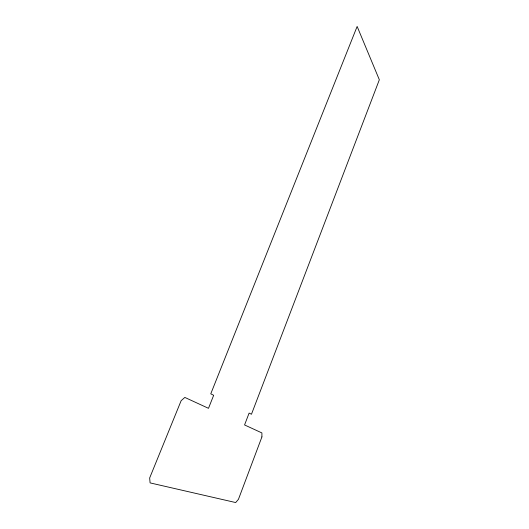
<?xml version="1.0" encoding="UTF-8"?>
<svg xmlns="http://www.w3.org/2000/svg" width="529" height="529" viewBox="0 0 529 529"><rect width="100%" height="100%" fill="white"/><g stroke="black" fill="none" stroke-linecap="round" stroke-linejoin="round"><path stroke-width="0.79" d="M261.915 436.921L238.44 499.336L235.683 502.55L150.091 482.898L149.661 477.978L181.136 400.691L184.833 397.424L208.492 408.322L213.67 395.289L210.767 393.834L357.135 26.45L379.339 79.773L251.46 414.253L249.113 413.076L244.563 424.946L261.901 432.927L261.915 436.921"/></g></svg>
